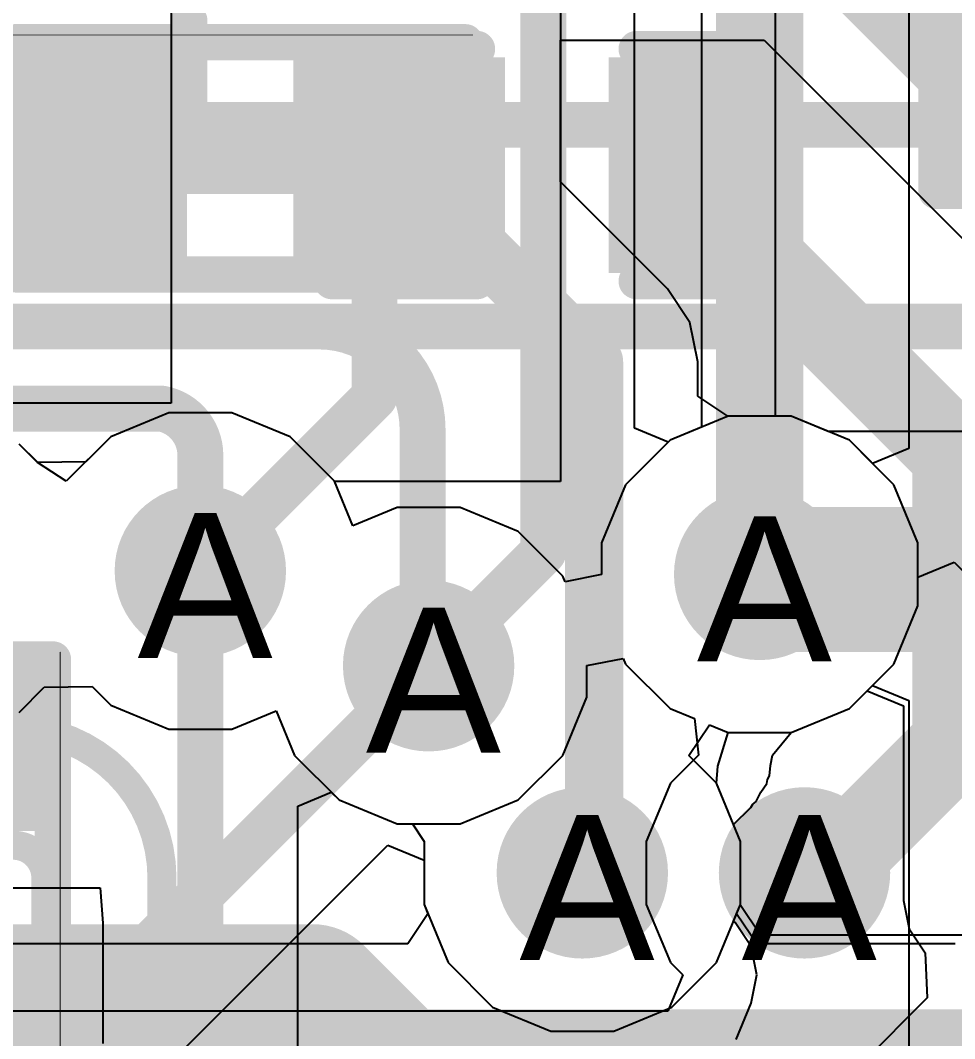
# Model space of a CAD drawing. Header units: inches. Extents: x 0 to 208, y 0 to 213.
# Drawn here: x 5.2121 to 5.3409, y 3.1332 to 3.2736 of the extents above; entities that cross this region are included whole.
import ezdxf

# ---------------------------------------------------------------- set-up
doc = ezdxf.new("R2010")
doc.units = ezdxf.units.IN
doc.header["$MEASUREMENT"] = 0
for name, color, linetype in [('Bottom Layer', 5, 'Continuous'), ('Bottom Overlay', 54, 'Continuous'), ('Bottom Paste', 16, 'Continuous'), ('Bottom Solder', 6, 'Continuous'), ('Drill Drawing', 1, 'Continuous'), ('L2_GND1', 16, 'Continuous'), ('L3_SIG1', 76, 'Continuous'), ('L4_PWR', 90, 'Continuous'), ('L5_GND2', 156, 'Continuous'), ('L6_SIG2', 130, 'Continuous'), ('L7_GND3', 216, 'Continuous'), ('Top Layer', 1, 'Continuous'), ('Top Overlay', 2, 'Continuous'), ('Top Paste', 8, 'Continuous'), ('Top Solder', 216, 'Continuous'), ('Via Holes', 16, 'Continuous')]:
    doc.layers.add(name, color=color, linetype=linetype)
doc.styles.add('Arial', font='', dxfattribs={"height": 0.2})
doc.styles.get('Arial').set_extended_font_data('Arial')

# ---------------------------------------------------------------- blocks, each defined once
blk = doc.blocks.new('R___0402_B_33')
at = {"layer": 'Bottom Layer'}
for points in [[(-0.0095, 0.0125), (-0.0095, -0.0125), (-0.0275, -0.0125), (-0.0275, 0.0125)], [(0.0275, 0.0125), (0.0275, -0.0125), (0.0095, -0.0125), (0.0095, 0.0125)]]:
    blk.add_hatch(color=5, dxfattribs=at).paths.add_polyline_path(points)
at = {"layer": 'Bottom Paste'}
for points in [[(-0.0095, 0.0125), (-0.0095, -0.0125), (-0.0275, -0.0125), (-0.0275, 0.0125)], [(0.0275, 0.0125), (0.0275, -0.0125), (0.0095, -0.0125), (0.0095, 0.0125)]]:
    blk.add_hatch(color=16, dxfattribs=at).paths.add_polyline_path(points)
at = {"layer": 'Bottom Solder'}
for points in [[(-0.00734, 0.01467), (-0.00734, -0.01467), (-0.02967, -0.01467), (-0.02967, 0.01467)], [(0.02966, 0.01467), (0.02966, -0.01467), (0.00733, -0.01467), (0.00733, 0.01467)]]:
    blk.add_hatch(color=6, dxfattribs=at).paths.add_polyline_path(points)
at = {"layer": 'Bottom Overlay'}
for points in [[(0.031, 0.016, 0.005, 0.005, 0), (-0.031, 0.016, 0.005, 0.005, 0)], [(-0.031, -0.016, 0.005, 0.005, 0), (-0.031, 0.016, 0.005, 0.005, 0)], [(0.031, -0.016, 0.005, 0.005, 0), (0.031, 0.016, 0.005, 0.005, 0)], [(0.032, 0.017, 0.000127, 0.000127, 0), (-0.032, 0.017, 0.000127, 0.000127, 0)], [(0.031, -0.016, 0.005, 0.005, 0), (-0.031, -0.016, 0.005, 0.005, 0)]]:
    blk.add_lwpolyline(points, format="xyseb", dxfattribs=at)
for points in [[(-0.03225, 0.016, 0.0025, 0.0025, 1), (-0.02975, 0.016, 0.0025, 0.0025, 1)], [(-0.03225, 0.016, 0.0025, 0.0025, 1), (-0.02975, 0.016, 0.0025, 0.0025, 1)], [(0.02975, 0.016, 0.0025, 0.0025, 1), (0.03225, 0.016, 0.0025, 0.0025, 1)], [(0.02975, 0.016, 0.0025, 0.0025, 1), (0.03225, 0.016, 0.0025, 0.0025, 1)], [(-0.03203, 0.017, 0.0000635, 0.0000635, 1), (-0.03197, 0.017, 0.0000635, 0.0000635, 1)], [(0.03197, 0.017, 0.0000635, 0.0000635, 1), (0.03203, 0.017, 0.0000635, 0.0000635, 1)], [(-0.03225, -0.016, 0.0025, 0.0025, 1), (-0.02975, -0.016, 0.0025, 0.0025, 1)], [(-0.03225, -0.016, 0.0025, 0.0025, 1), (-0.02975, -0.016, 0.0025, 0.0025, 1)], [(0.02975, -0.016, 0.0025, 0.0025, 1), (0.03225, -0.016, 0.0025, 0.0025, 1)], [(0.02975, -0.016, 0.0025, 0.0025, 1), (0.03225, -0.016, 0.0025, 0.0025, 1)]]:
    blk.add_lwpolyline(points, format="xyseb", close=True, dxfattribs=at)
blk = doc.blocks.new('R___0402_35')
at = {"layer": 'Top Layer'}
for points in [[(-0.0275, -0.0125), (-0.0275, 0.0125), (-0.0095, 0.0125), (-0.0095, -0.0125)], [(0.0095, -0.0125), (0.0095, 0.0125), (0.0275, 0.0125), (0.0275, -0.0125)]]:
    blk.add_hatch(color=1, dxfattribs=at).paths.add_polyline_path(points)
at = {"layer": 'Top Paste'}
for points in [[(-0.0275, -0.0125), (-0.0275, 0.0125), (-0.0095, 0.0125), (-0.0095, -0.0125)], [(0.0095, -0.0125), (0.0095, 0.0125), (0.0275, 0.0125), (0.0275, -0.0125)]]:
    blk.add_hatch(color=8, dxfattribs=at).paths.add_polyline_path(points)
at = {"layer": 'Top Solder'}
for points in [[(-0.02967, -0.01466), (-0.02967, 0.01467), (-0.00733, 0.01467), (-0.00733, -0.01466)], [(0.00733, -0.01466), (0.00733, 0.01467), (0.02967, 0.01467), (0.02967, -0.01466)]]:
    blk.add_hatch(color=216, dxfattribs=at).paths.add_polyline_path(points)
at = {"layer": 'Top Overlay'}
for points in [[(-0.031, 0.016, 0.005, 0.005, 0), (-0.031, -0.016, 0.005, 0.005, 0)], [(0.031, 0.016, 0.005, 0.005, 0), (-0.031, 0.016, 0.005, 0.005, 0)], [(0.031, 0.016, 0.005, 0.005, 0), (0.031, -0.016, 0.005, 0.005, 0)], [(0.031, -0.016, 0.005, 0.005, 0), (-0.031, -0.016, 0.005, 0.005, 0)], [(0.032, -0.017, 0.000127, 0.000127, 0), (-0.032, -0.017, 0.000127, 0.000127, 0)]]:
    blk.add_lwpolyline(points, format="xyseb", dxfattribs=at)
for points in [[(-0.03225, 0.016, 0.0025, 0.0025, 1), (-0.02975, 0.016, 0.0025, 0.0025, 1)], [(-0.03225, 0.016, 0.0025, 0.0025, 1), (-0.02975, 0.016, 0.0025, 0.0025, 1)], [(0.02975, 0.016, 0.0025, 0.0025, 1), (0.03225, 0.016, 0.0025, 0.0025, 1)], [(0.02975, 0.016, 0.0025, 0.0025, 1), (0.03225, 0.016, 0.0025, 0.0025, 1)], [(-0.03225, -0.016, 0.0025, 0.0025, 1), (-0.02975, -0.016, 0.0025, 0.0025, 1)], [(-0.03225, -0.016, 0.0025, 0.0025, 1), (-0.02975, -0.016, 0.0025, 0.0025, 1)], [(0.02975, -0.016, 0.0025, 0.0025, 1), (0.03225, -0.016, 0.0025, 0.0025, 1)], [(0.02975, -0.016, 0.0025, 0.0025, 1), (0.03225, -0.016, 0.0025, 0.0025, 1)], [(-0.03203, -0.017, 0.0000635, 0.0000635, 1), (-0.03197, -0.017, 0.0000635, 0.0000635, 1)], [(0.03197, -0.017, 0.0000635, 0.0000635, 1), (0.03203, -0.017, 0.0000635, 0.0000635, 1)]]:
    blk.add_lwpolyline(points, format="xyseb", close=True, dxfattribs=at)
blk = doc.blocks.new('WQFN_40_EP_5X5__B_404')
at = {"layer": 'Bottom Overlay'}
for points in [[(0.1013, 0.1013, 0.005, 0.005, 0), (0.08161, 0.1013, 0.005, 0.005, 0)], [(0.1013, 0.08161, 0.005, 0.005, 0), (0.1013, 0.1013, 0.005, 0.005, 0)]]:
    blk.add_lwpolyline(points, format="xyseb", dxfattribs=at)
for points in [[(0.08036, 0.1013, 0.0025, 0.0025, 1), (0.08286, 0.1013, 0.0025, 0.0025, 1)], [(0.10005, 0.1013, 0.0025, 0.0025, 1), (0.10255, 0.1013, 0.0025, 0.0025, 1)], [(0.10005, 0.1013, 0.0025, 0.0025, 1), (0.10255, 0.1013, 0.0025, 0.0025, 1)], [(0.10005, 0.08161, 0.0025, 0.0025, 1), (0.10255, 0.08161, 0.0025, 0.0025, 1)]]:
    blk.add_lwpolyline(points, format="xyseb", close=True, dxfattribs=at)
blk = doc.blocks.new('RES_0402_427')
at = {"layer": 'Top Layer'}
for points in [[(-0.0275, -0.0125), (-0.0275, 0.0125), (-0.0095, 0.0125), (-0.0095, -0.0125)], [(0.0095, -0.0125), (0.0095, 0.0125), (0.0275, 0.0125), (0.0275, -0.0125)]]:
    blk.add_hatch(color=1, dxfattribs=at).paths.add_polyline_path(points)
at = {"layer": 'Top Paste'}
for points in [[(-0.0275, -0.0125), (-0.0275, 0.0125), (-0.0095, 0.0125), (-0.0095, -0.0125)], [(0.0095, -0.0125), (0.0095, 0.0125), (0.0275, 0.0125), (0.0275, -0.0125)]]:
    blk.add_hatch(color=8, dxfattribs=at).paths.add_polyline_path(points)
at = {"layer": 'Top Solder'}
for points in [[(-0.02967, -0.01467), (-0.02967, 0.01467), (-0.00733, 0.01467), (-0.00733, -0.01467)], [(0.00733, -0.01467), (0.00733, 0.01467), (0.02967, 0.01467), (0.02967, -0.01467)]]:
    blk.add_hatch(color=216, dxfattribs=at).paths.add_polyline_path(points)
at = {"layer": 'Top Overlay'}
for points in [[(0.031, 0.016, 0.005, 0.005, 0), (-0.031, 0.016, 0.005, 0.005, 0)], [(-0.031, 0.016, 0.005, 0.005, 0), (-0.031, -0.016, 0.005, 0.005, 0)], [(0.031, 0.016, 0.005, 0.005, 0), (0.031, -0.016, 0.005, 0.005, 0)], [(0.031, -0.016, 0.005, 0.005, 0), (-0.031, -0.016, 0.005, 0.005, 0)], [(0.032, -0.017, 0.000127, 0.000127, 0), (-0.032, -0.017, 0.000127, 0.000127, 0)]]:
    blk.add_lwpolyline(points, format="xyseb", dxfattribs=at)
for points in [[(-0.03225, 0.016, 0.0025, 0.0025, 1), (-0.02975, 0.016, 0.0025, 0.0025, 1)], [(-0.03225, 0.016, 0.0025, 0.0025, 1), (-0.02975, 0.016, 0.0025, 0.0025, 1)], [(0.02975, 0.016, 0.0025, 0.0025, 1), (0.03225, 0.016, 0.0025, 0.0025, 1)], [(0.02975, 0.016, 0.0025, 0.0025, 1), (0.03225, 0.016, 0.0025, 0.0025, 1)], [(-0.03225, -0.016, 0.0025, 0.0025, 1), (-0.02975, -0.016, 0.0025, 0.0025, 1)], [(-0.03225, -0.016, 0.0025, 0.0025, 1), (-0.02975, -0.016, 0.0025, 0.0025, 1)], [(0.02975, -0.016, 0.0025, 0.0025, 1), (0.03225, -0.016, 0.0025, 0.0025, 1)], [(0.02975, -0.016, 0.0025, 0.0025, 1), (0.03225, -0.016, 0.0025, 0.0025, 1)], [(-0.03203, -0.017, 0.0000635, 0.0000635, 1), (-0.03197, -0.017, 0.0000635, 0.0000635, 1)], [(0.03197, -0.017, 0.0000635, 0.0000635, 1), (0.03203, -0.017, 0.0000635, 0.0000635, 1)]]:
    blk.add_lwpolyline(points, format="xyseb", close=True, dxfattribs=at)
blk = doc.blocks.new('CAP_0402_B_574')
at = {"layer": 'Bottom Layer'}
for points in [[(-0.0095, 0.0125), (-0.0095, -0.0125), (-0.0275, -0.0125), (-0.0275, 0.0125)], [(0.0275, 0.0125), (0.0275, -0.0125), (0.0095, -0.0125), (0.0095, 0.0125)]]:
    blk.add_hatch(color=5, dxfattribs=at).paths.add_polyline_path(points)
at = {"layer": 'Bottom Paste'}
for points in [[(-0.0095, 0.0125), (-0.0095, -0.0125), (-0.0275, -0.0125), (-0.0275, 0.0125)], [(0.0275, 0.0125), (0.0275, -0.0125), (0.0095, -0.0125), (0.0095, 0.0125)]]:
    blk.add_hatch(color=16, dxfattribs=at).paths.add_polyline_path(points)
at = {"layer": 'Bottom Solder'}
for points in [[(-0.00714, 0.01486), (-0.00714, -0.01486), (-0.02986, -0.01486), (-0.02986, 0.01486)], [(0.02986, 0.01486), (0.02986, -0.01486), (0.00714, -0.01486), (0.00714, 0.01486)]]:
    blk.add_hatch(color=6, dxfattribs=at).paths.add_polyline_path(points)
at = {"layer": 'Bottom Overlay'}
for points in [[(-0.031, 0.016, 0.005, 0.005, 0), (-0.031, -0.016, 0.005, 0.005, 0)], [(-0.011, 0.016, 0.005, 0.005, 0), (-0.031, 0.016, 0.005, 0.005, 0)], [(0.031, 0.016, 0.005, 0.005, 0), (0.011, 0.016, 0.005, 0.005, 0)], [(0.031, 0.016, 0.005, 0.005, 0), (0.031, -0.016, 0.005, 0.005, 0)], [(-0.011, -0.016, 0.005, 0.005, 0), (-0.031, -0.016, 0.005, 0.005, 0)], [(0.031, -0.016, 0.005, 0.005, 0), (0.011, -0.016, 0.005, 0.005, 0)]]:
    blk.add_lwpolyline(points, format="xyseb", dxfattribs=at)
for points in [[(-0.03225, 0.016, 0.0025, 0.0025, 1), (-0.02975, 0.016, 0.0025, 0.0025, 1)], [(-0.03225, 0.016, 0.0025, 0.0025, 1), (-0.02975, 0.016, 0.0025, 0.0025, 1)], [(-0.01225, 0.016, 0.0025, 0.0025, 1), (-0.00975, 0.016, 0.0025, 0.0025, 1)], [(0.00975, 0.016, 0.0025, 0.0025, 1), (0.01225, 0.016, 0.0025, 0.0025, 1)], [(0.02975, 0.016, 0.0025, 0.0025, 1), (0.03225, 0.016, 0.0025, 0.0025, 1)], [(0.02975, 0.016, 0.0025, 0.0025, 1), (0.03225, 0.016, 0.0025, 0.0025, 1)], [(-0.03225, -0.016, 0.0025, 0.0025, 1), (-0.02975, -0.016, 0.0025, 0.0025, 1)], [(-0.03225, -0.016, 0.0025, 0.0025, 1), (-0.02975, -0.016, 0.0025, 0.0025, 1)], [(-0.01225, -0.016, 0.0025, 0.0025, 1), (-0.00975, -0.016, 0.0025, 0.0025, 1)], [(0.00975, -0.016, 0.0025, 0.0025, 1), (0.01225, -0.016, 0.0025, 0.0025, 1)], [(0.02975, -0.016, 0.0025, 0.0025, 1), (0.03225, -0.016, 0.0025, 0.0025, 1)], [(0.02975, -0.016, 0.0025, 0.0025, 1), (0.03225, -0.016, 0.0025, 0.0025, 1)]]:
    blk.add_lwpolyline(points, format="xyseb", close=True, dxfattribs=at)

msp = doc.modelspace()

# ---------------------------------------------------------------- hatches: boundary and pattern name
at = {"layer": 'Bottom Layer'}
h = msp.add_hatch(color=5, dxfattribs=at)
edge = h.paths.add_edge_path()
edge.add_arc((5.23692, 3.19769), 0.01181, 0, 360)
h = msp.add_hatch(color=5, dxfattribs=at)
edge = h.paths.add_edge_path()
edge.add_arc((5.314, 3.19721), 0.01181, 0, 360)
h = msp.add_hatch(color=5, dxfattribs=at)
edge = h.paths.add_edge_path()
edge.add_arc((5.26838, 3.18462), 0.01181, 0, 360)
h = msp.add_hatch(color=5, dxfattribs=at)
edge = h.paths.add_edge_path()
edge.add_arc((5.28956, 3.15607), 0.01181, 0, 360)
h = msp.add_hatch(color=5, dxfattribs=at)
edge = h.paths.add_edge_path()
edge.add_arc((5.32018, 3.15607), 0.01181, 0, 360)
at = {"layer": 'L2_GND1'}
h = msp.add_hatch(color=16, dxfattribs=at)
edge = h.paths.add_edge_path()
edge.add_arc((5.23692, 3.19769), 0.01181, 0, 360)
h = msp.add_hatch(color=16, dxfattribs=at)
edge = h.paths.add_edge_path()
edge.add_arc((5.314, 3.19721), 0.01181, 0, 360)
h = msp.add_hatch(color=16, dxfattribs=at)
edge = h.paths.add_edge_path()
edge.add_arc((5.26838, 3.18462), 0.01181, 0, 360)
h = msp.add_hatch(color=16, dxfattribs=at)
edge = h.paths.add_edge_path()
edge.add_arc((5.28956, 3.15607), 0.01181, 0, 360)
h = msp.add_hatch(color=16, dxfattribs=at)
edge = h.paths.add_edge_path()
edge.add_arc((5.32018, 3.15607), 0.01181, 0, 360)
at = {"layer": 'L3_SIG1'}
h = msp.add_hatch(color=76, dxfattribs=at)
edge = h.paths.add_edge_path()
edge.add_arc((5.23692, 3.19769), 0.01181, 0, 360)
h = msp.add_hatch(color=76, dxfattribs=at)
edge = h.paths.add_edge_path()
edge.add_arc((5.314, 3.19721), 0.01181, 0, 360)
h = msp.add_hatch(color=76, dxfattribs=at)
edge = h.paths.add_edge_path()
edge.add_arc((5.26838, 3.18462), 0.01181, 0, 360)
h = msp.add_hatch(color=76, dxfattribs=at)
edge = h.paths.add_edge_path()
edge.add_arc((5.28956, 3.15607), 0.01181, 0, 360)
h = msp.add_hatch(color=76, dxfattribs=at)
edge = h.paths.add_edge_path()
edge.add_arc((5.32018, 3.15607), 0.01181, 0, 360)
at = {"layer": 'L4_PWR'}
h = msp.add_hatch(color=90, dxfattribs=at)
edge = h.paths.add_edge_path()
edge.add_arc((5.23692, 3.19769), 0.01181, 0, 360)
h = msp.add_hatch(color=90, dxfattribs=at)
edge = h.paths.add_edge_path()
edge.add_arc((5.314, 3.19721), 0.01181, 0, 360)
h = msp.add_hatch(color=90, dxfattribs=at)
edge = h.paths.add_edge_path()
edge.add_arc((5.26838, 3.18462), 0.01181, 0, 360)
h = msp.add_hatch(color=90, dxfattribs=at)
edge = h.paths.add_edge_path()
edge.add_arc((5.28956, 3.15607), 0.01181, 0, 360)
h = msp.add_hatch(color=90, dxfattribs=at)
edge = h.paths.add_edge_path()
edge.add_arc((5.32018, 3.15607), 0.01181, 0, 360)
at = {"layer": 'L5_GND2'}
h = msp.add_hatch(color=156, dxfattribs=at)
edge = h.paths.add_edge_path()
edge.add_arc((5.23692, 3.19769), 0.01181, 0, 360)
h = msp.add_hatch(color=156, dxfattribs=at)
edge = h.paths.add_edge_path()
edge.add_arc((5.314, 3.19721), 0.01181, 0, 360)
h = msp.add_hatch(color=156, dxfattribs=at)
edge = h.paths.add_edge_path()
edge.add_arc((5.26838, 3.18462), 0.01181, 0, 360)
h = msp.add_hatch(color=156, dxfattribs=at)
edge = h.paths.add_edge_path()
edge.add_arc((5.28956, 3.15607), 0.01181, 0, 360)
h = msp.add_hatch(color=156, dxfattribs=at)
edge = h.paths.add_edge_path()
edge.add_arc((5.32018, 3.15607), 0.01181, 0, 360)
at = {"layer": 'L6_SIG2'}
h = msp.add_hatch(color=130, dxfattribs=at)
edge = h.paths.add_edge_path()
edge.add_arc((5.23692, 3.19769), 0.01181, 0, 360)
h = msp.add_hatch(color=130, dxfattribs=at)
edge = h.paths.add_edge_path()
edge.add_arc((5.314, 3.19721), 0.01181, 0, 360)
h = msp.add_hatch(color=130, dxfattribs=at)
edge = h.paths.add_edge_path()
edge.add_arc((5.26838, 3.18462), 0.01181, 0, 360)
h = msp.add_hatch(color=130, dxfattribs=at)
edge = h.paths.add_edge_path()
edge.add_arc((5.28956, 3.15607), 0.01181, 0, 360)
h = msp.add_hatch(color=130, dxfattribs=at)
edge = h.paths.add_edge_path()
edge.add_arc((5.32018, 3.15607), 0.01181, 0, 360)
at = {"layer": 'L7_GND3'}
h = msp.add_hatch(color=216, dxfattribs=at)
edge = h.paths.add_edge_path()
edge.add_arc((5.23692, 3.19769), 0.01181, 0, 360)
h = msp.add_hatch(color=216, dxfattribs=at)
edge = h.paths.add_edge_path()
edge.add_arc((5.314, 3.19721), 0.01181, 0, 360)
h = msp.add_hatch(color=216, dxfattribs=at)
edge = h.paths.add_edge_path()
edge.add_arc((5.26838, 3.18462), 0.01181, 0, 360)
h = msp.add_hatch(color=216, dxfattribs=at)
edge = h.paths.add_edge_path()
edge.add_arc((5.28956, 3.15607), 0.01181, 0, 360)
h = msp.add_hatch(color=216, dxfattribs=at)
edge = h.paths.add_edge_path()
edge.add_arc((5.32018, 3.15607), 0.01181, 0, 360)
at = {"layer": 'Top Layer'}
h = msp.add_hatch(color=1, dxfattribs=at)
edge = h.paths.add_edge_path()
edge.add_arc((5.23692, 3.19769), 0.01181, 0, 360)
h = msp.add_hatch(color=1, dxfattribs=at)
edge = h.paths.add_edge_path()
edge.add_arc((5.314, 3.19721), 0.01181, 0, 360)
h = msp.add_hatch(color=1, dxfattribs=at)
edge = h.paths.add_edge_path()
edge.add_arc((5.26838, 3.18462), 0.01181, 0, 360)
h = msp.add_hatch(color=1, dxfattribs=at)
edge = h.paths.add_edge_path()
edge.add_arc((5.28956, 3.15607), 0.01181, 0, 360)
h = msp.add_hatch(color=1, dxfattribs=at)
edge = h.paths.add_edge_path()
edge.add_arc((5.32018, 3.15607), 0.01181, 0, 360)
at = {"layer": 'Via Holes'}
h = msp.add_hatch(color=7, dxfattribs=at)
edge = h.paths.add_edge_path()
edge.add_arc((5.23692, 3.19769), 0.00591, 0, 360)
h = msp.add_hatch(color=7, dxfattribs=at)
edge = h.paths.add_edge_path()
edge.add_arc((5.314, 3.19721), 0.00591, 0, 360)
h = msp.add_hatch(color=7, dxfattribs=at)
edge = h.paths.add_edge_path()
edge.add_arc((5.26838, 3.18462), 0.00591, 0, 360)
h = msp.add_hatch(color=7, dxfattribs=at)
edge = h.paths.add_edge_path()
edge.add_arc((5.28956, 3.15607), 0.00591, 0, 360)
h = msp.add_hatch(color=7, dxfattribs=at)
edge = h.paths.add_edge_path()
edge.add_arc((5.32018, 3.15607), 0.00591, 0, 360)

# ---------------------------------------------------------------- linework, layer by layer
at = {"layer": 'Bottom Layer'}
for p, q in [((5.28655, 3.25133), (5.28655, 3.27084)), ((5.28655, 3.27084), (5.31462, 3.27084)), ((5.31462, 3.27084), (5.34807, 3.23739)), ((5.30128, 3.23659), (5.28655, 3.25133)), ((5.30438, 3.23196), (5.30128, 3.23659)), ((5.30128, 3.23659), (5.30128, 3.23659)), ((5.30547, 3.2265), (5.30438, 3.23196)), ((5.30547, 3.22178), (5.30547, 3.2265)), ((5.30962, 3.21901), (5.30547, 3.22178)), ((5.30966, 3.21902), (5.30962, 3.21901)), ((5.31834, 3.21902), (5.30966, 3.21902)), ((5.32636, 3.2157), (5.31834, 3.21902)), ((5.33249, 3.20957), (5.32636, 3.2157)), ((5.33581, 3.20155), (5.33249, 3.20957)), ((5.33581, 3.19287), (5.33581, 3.20155)), ((5.33249, 3.18486), (5.33581, 3.19287)), ((5.32636, 3.17872), (5.33249, 3.18486)), ((5.31834, 3.1754), (5.32636, 3.17872)), ((5.30824, 3.17078), (5.30966, 3.1754)), ((5.30966, 3.1754), (5.31834, 3.1754)), ((5.30803, 3.16844), (5.30824, 3.17078)), ((5.30805, 3.16843), (5.30803, 3.16844)), ((5.31137, 3.16041), (5.30805, 3.16843)), ((5.25034, 3.16528), (5.25496, 3.16719)), ((5.25496, 3.16719), (5.25603, 3.16613)), ((5.25034, 3.12699), (5.25034, 3.16528)), ((5.25603, 3.16613), (5.26404, 3.16281)), ((5.26404, 3.16281), (5.26614, 3.16281)), ((5.26614, 3.16281), (5.26775, 3.16041)), ((5.26775, 3.16041), (5.26775, 3.15173)), ((5.31137, 3.15173), (5.31137, 3.16041)), ((5.06519, 3.15399), (5.22311, 3.15399)), ((5.22311, 3.15399), (5.2235, 3.14915)), ((5.26775, 3.15173), (5.27107, 3.14372)), ((5.30805, 3.14372), (5.31137, 3.15173)), ((5.2235, 3.14915), (5.2235, 3.13255)), ((5.27107, 3.14372), (5.2772, 3.13758)), ((5.30191, 3.13758), (5.30805, 3.14372)), ((5.2772, 3.13758), (5.28522, 3.13426)), ((5.29389, 3.13426), (5.30191, 3.13758)), ((5.28522, 3.13426), (5.29389, 3.13426))]:
    msp.add_line(p, q, dxfattribs=at)
for points in [[(5.32018, 3.28426, 0.00633, 0.00633, 0), (5.36149, 3.24295, 0.00633, 0.00633, 0)], [(5.30455, 3.25014, 0.012, 0.012, 0), (5.30455, 3.25364, 0.012, 0.012, 0)], [(5.20506, 3.25364, 0.008, 0.008, 0), (5.26755, 3.25364, 0.008, 0.008, 0)], [(5.26755, 3.25014, 0.008, 0.008, 0), (5.26755, 3.25364, 0.008, 0.008, 0)], [(5.30455, 3.25014, 0.012, 0.012, 0), (5.34103, 3.21366, 0.012, 0.012, 0)], [(5.26755, 3.25014, 0.008, 0.008, 0), (5.29119, 3.2265, 0.008, 0.008, 0)], [(5.19961, 3.23139, 0.00633, 0.00633, 0), (5.25335, 3.23139, 0.00633, 0.00633, 0)], [(5.25335, 3.23139, 0.00633, 0.00633, -0.414214), (5.26755, 3.21719, 0.00633, 0.00633, 0)], [(5.29119, 3.15771, 0.008, 0.008, 0), (5.29119, 3.2265, 0.008, 0.008, 0)], [(5.19961, 3.22006, 0.00633, 0.00633, 0), (5.23159, 3.22006, 0.00633, 0.00633, 0)], [(5.23159, 3.22006, 0.00633, 0.00633, -0.36165), (5.23692, 3.21366, 0.00633, 0.00633, 0)], [(5.26755, 3.18545, 0.00633, 0.00633, 0), (5.26755, 3.21719, 0.00633, 0.00633, 0)], [(5.34103, 3.17399, 0.012, 0.012, 0), (5.34103, 3.21366, 0.012, 0.012, 0)], [(5.23692, 3.19769, 0.00633, 0.00633, 0), (5.23692, 3.21366, 0.00633, 0.00633, 0)], [(5.23692, 3.12699, 0.00633, 0.00633, 0), (5.23692, 3.19769, 0.00633, 0.00633, 0)], [(5.26838, 3.18462, 0.00633, 0.00633, -0.414214), (5.26755, 3.18545, 0.00633, 0.00633, 0)], [(5.32311, 3.15607, 0.012, 0.012, 0), (5.34103, 3.17399, 0.012, 0.012, 0)], [(5.28956, 3.15607, 0.008, 0.008, 0), (5.29119, 3.15771, 0.008, 0.008, 0)], [(5.32018, 3.15607, 0.012, 0.012, 0), (5.32311, 3.15607, 0.012, 0.012, 0)]]:
    msp.add_lwpolyline(points, format="xyseb", dxfattribs=at)
for points in [[(5.30155, 3.25364, 0.006, 0.006, 1), (5.30755, 3.25364, 0.006, 0.006, 1)], [(5.26555, 3.25364, 0.004, 0.004, 1), (5.26955, 3.25364, 0.004, 0.004, 1)], [(5.26555, 3.25364, 0.004, 0.004, 1), (5.26955, 3.25364, 0.004, 0.004, 1)], [(5.30155, 3.25014, 0.006, 0.006, 1), (5.30755, 3.25014, 0.006, 0.006, 1)], [(5.30155, 3.25014, 0.006, 0.006, 1), (5.30755, 3.25014, 0.006, 0.006, 1)], [(5.26555, 3.25014, 0.004, 0.004, 1), (5.26955, 3.25014, 0.004, 0.004, 1)], [(5.26555, 3.25014, 0.004, 0.004, 1), (5.26955, 3.25014, 0.004, 0.004, 1)], [(5.25177, 3.23139, 0.00316, 0.00316, 1), (5.25494, 3.23139, 0.00316, 0.00316, 1)], [(5.25177, 3.23139, 0.00316, 0.00316, 1), (5.25494, 3.23139, 0.00316, 0.00316, 1)], [(5.28919, 3.2265, 0.004, 0.004, 1), (5.29319, 3.2265, 0.004, 0.004, 1)], [(5.28919, 3.2265, 0.004, 0.004, 1), (5.29319, 3.2265, 0.004, 0.004, 1)], [(5.23001, 3.22006, 0.00316, 0.00316, 1), (5.23318, 3.22006, 0.00316, 0.00316, 1)], [(5.23001, 3.22006, 0.00316, 0.00316, 1), (5.23318, 3.22006, 0.00316, 0.00316, 1)], [(5.26597, 3.21719, 0.00316, 0.00316, 1), (5.26913, 3.21719, 0.00316, 0.00316, 1)], [(5.26597, 3.21719, 0.00316, 0.00316, 1), (5.26913, 3.21719, 0.00316, 0.00316, 1)], [(5.33803, 3.21366, 0.006, 0.006, 1), (5.34403, 3.21366, 0.006, 0.006, 1)], [(5.33803, 3.21366, 0.006, 0.006, 1), (5.34403, 3.21366, 0.006, 0.006, 1)], [(5.23534, 3.21366, 0.00316, 0.00316, 1), (5.2385, 3.21366, 0.00316, 0.00316, 1)], [(5.23534, 3.21366, 0.00316, 0.00316, 1), (5.2385, 3.21366, 0.00316, 0.00316, 1)], [(5.23534, 3.19769, 0.00316, 0.00316, 1), (5.2385, 3.19769, 0.00316, 0.00316, 1)], [(5.23534, 3.19769, 0.00316, 0.00316, 1), (5.2385, 3.19769, 0.00316, 0.00316, 1)], [(5.26597, 3.18545, 0.00316, 0.00316, 1), (5.26913, 3.18545, 0.00316, 0.00316, 1)], [(5.26597, 3.18545, 0.00316, 0.00316, 1), (5.26913, 3.18545, 0.00316, 0.00316, 1)], [(5.2668, 3.18462, 0.00316, 0.00316, 1), (5.26996, 3.18462, 0.00316, 0.00316, 1)], [(5.33803, 3.17399, 0.006, 0.006, 1), (5.34403, 3.17399, 0.006, 0.006, 1)], [(5.33803, 3.17399, 0.006, 0.006, 1), (5.34403, 3.17399, 0.006, 0.006, 1)], [(5.28919, 3.15771, 0.004, 0.004, 1), (5.29319, 3.15771, 0.004, 0.004, 1)], [(5.28919, 3.15771, 0.004, 0.004, 1), (5.29319, 3.15771, 0.004, 0.004, 1)], [(5.31718, 3.15607, 0.006, 0.006, 1), (5.32318, 3.15607, 0.006, 0.006, 1)], [(5.32011, 3.15607, 0.006, 0.006, 1), (5.32611, 3.15607, 0.006, 0.006, 1)], [(5.32011, 3.15607, 0.006, 0.006, 1), (5.32611, 3.15607, 0.006, 0.006, 1)], [(5.28756, 3.15607, 0.004, 0.004, 1), (5.29156, 3.15607, 0.004, 0.004, 1)]]:
    msp.add_lwpolyline(points, format="xyseb", close=True, dxfattribs=at)
at = {"layer": 'L2_GND1'}
for p, q in [((5.21197, 3.1782), (5.21542, 3.18165)), ((5.21542, 3.18165), (5.22203, 3.18174)), ((5.22203, 3.18174), (5.22457, 3.1792)), ((5.32636, 3.17872), (5.3288, 3.18117)), ((5.3288, 3.18117), (5.3338, 3.1791)), ((5.22457, 3.1792), (5.23258, 3.17588)), ((5.24126, 3.17588), (5.24735, 3.1784)), ((5.24735, 3.1784), (5.24989, 3.17227)), ((5.31834, 3.1754), (5.32636, 3.17872)), ((5.3338, 3.1791), (5.3338, 3.15227)), ((5.30424, 3.17224), (5.30707, 3.17648)), ((5.30707, 3.17648), (5.30966, 3.1754)), ((5.23258, 3.17588), (5.24126, 3.17588)), ((5.30966, 3.1754), (5.31834, 3.1754)), ((5.24989, 3.17227), (5.25603, 3.16613)), ((5.30805, 3.16843), (5.30424, 3.17224)), ((5.31137, 3.16041), (5.30805, 3.16843)), ((5.25603, 3.16613), (5.26404, 3.16281)), ((5.26404, 3.16281), (5.26614, 3.16281)), ((5.26614, 3.16281), (5.26775, 3.16041)), ((5.26775, 3.16041), (5.26775, 3.15173)), ((5.31137, 3.15173), (5.31137, 3.16041)), ((5.26775, 3.15173), (5.27107, 3.14372)), ((5.30805, 3.14372), (5.31137, 3.15173)), ((5.3338, 3.15227), (5.33458, 3.14837)), ((5.33458, 3.14837), (5.33679, 3.14506)), ((5.33679, 3.14506), (5.3371, 3.13884)), ((5.27107, 3.14372), (5.2772, 3.13758)), ((5.30191, 3.13758), (5.30805, 3.14372)), ((5.3371, 3.13884), (5.0475, 2.84924)), ((5.2772, 3.13758), (5.28522, 3.13426)), ((5.29389, 3.13426), (5.30191, 3.13758)), ((5.28522, 3.13426), (5.29389, 3.13426))]:
    msp.add_line(p, q, dxfattribs=at)
for points in [[(5.19736, 3.25919, 0.00633, 0.00633, 0), (5.4268, 3.25919, 0.00633, 0.00633, 0)], [(5.20796, 3.23139, 0.00633, 0.00633, 0), (5.41396, 3.23139, 0.00633, 0.00633, 0)]]:
    msp.add_lwpolyline(points, format="xyseb", dxfattribs=at)
at = {"layer": 'L3_SIG1'}
for p, q in [((5.306, 3.55423), (5.306, 3.2175)), ((5.3162, 3.21902), (5.3162, 3.55423)), ((5.33456, 3.31168), (5.33456, 3.21457)), ((5.23258, 3.2195), (5.22457, 3.21618)), ((5.24126, 3.2195), (5.23258, 3.2195)), ((5.24928, 3.21618), (5.24126, 3.2195)), ((5.31834, 3.21902), (5.3162, 3.21902)), ((5.32636, 3.2157), (5.31834, 3.21902)), ((5.306, 3.2175), (5.30165, 3.2157)), ((5.22457, 3.21618), (5.22112, 3.21273)), ((5.25541, 3.21005), (5.24928, 3.21618)), ((5.21451, 3.21264), (5.21197, 3.21518)), ((5.30165, 3.2157), (5.29551, 3.20957)), ((5.32956, 3.2125), (5.32636, 3.2157)), ((5.33456, 3.21457), (5.32956, 3.2125)), ((5.22112, 3.21273), (5.21451, 3.21264)), ((5.25795, 3.20391), (5.25541, 3.21005)), ((5.29551, 3.20957), (5.29219, 3.20155)), ((5.26404, 3.20643), (5.25795, 3.20391)), ((5.27272, 3.20643), (5.26404, 3.20643)), ((5.28073, 3.20311), (5.27272, 3.20643)), ((5.28687, 3.19698), (5.28073, 3.20311)), ((5.29219, 3.20155), (5.29219, 3.1972)), ((5.28719, 3.1962), (5.28687, 3.19698)), ((5.29219, 3.1972), (5.28719, 3.1962)), ((5.29019, 3.18464), (5.29519, 3.18563)), ((5.29519, 3.18563), (5.29551, 3.18486)), ((5.29551, 3.18486), (5.30165, 3.17872)), ((5.29019, 3.18028), (5.29019, 3.18464)), ((5.21197, 3.1782), (5.21542, 3.18165)), ((5.21542, 3.18165), (5.22203, 3.18174)), ((5.22203, 3.18174), (5.22457, 3.1792)), ((5.32636, 3.17872), (5.32956, 3.18192)), ((5.32956, 3.18192), (5.33456, 3.17985)), ((5.28687, 3.17227), (5.29019, 3.18028)), ((5.33456, 3.17985), (5.33456, 3.11167)), ((5.22457, 3.1792), (5.23258, 3.17588)), ((5.24126, 3.17588), (5.24735, 3.1784)), ((5.24735, 3.1784), (5.24989, 3.17227)), ((5.30165, 3.17872), (5.30501, 3.17733)), ((5.31834, 3.1754), (5.32636, 3.17872)), ((5.30501, 3.17733), (5.30556, 3.1723)), ((5.23258, 3.17588), (5.24126, 3.17588)), ((5.31576, 3.1723), (5.31834, 3.1754)), ((5.24989, 3.17227), (5.25603, 3.16613)), ((5.28073, 3.16613), (5.28687, 3.17227)), ((5.30556, 3.1723), (5.30169, 3.16843)), ((5.31547, 3.17088), (5.31576, 3.1723)), ((5.31535, 3.16944), (5.31547, 3.17088)), ((5.31509, 3.16895), (5.31535, 3.16944)), ((5.30169, 3.16843), (5.29837, 3.16041)), ((5.31418, 3.1672), (5.31498, 3.1684)), ((5.31498, 3.1684), (5.31509, 3.16895)), ((5.31351, 3.16592), (5.31418, 3.1672)), ((5.25603, 3.16613), (5.26404, 3.16281)), ((5.27272, 3.16281), (5.28073, 3.16613)), ((5.31277, 3.16509), (5.31308, 3.16556)), ((5.31308, 3.16556), (5.31351, 3.16592)), ((5.31041, 3.16273), (5.31277, 3.16509)), ((5.26404, 3.16281), (5.27272, 3.16281)), ((5.31137, 3.16041), (5.31041, 3.16273)), ((5.29837, 3.16041), (5.29837, 3.15173)), ((5.31137, 3.15173), (5.31137, 3.16041)), ((5.29837, 3.15173), (5.30169, 3.14372)), ((5.31041, 3.14942), (5.31137, 3.15173)), ((5.31061, 3.14921), (5.31041, 3.14942)), ((5.31282, 3.1459), (5.31061, 3.14921)), ((5.3136, 3.142), (5.31282, 3.1459)), ((5.30169, 3.14372), (5.3034, 3.142)), ((5.3034, 3.142), (5.30133, 3.137)), ((5.31282, 3.1381), (5.3136, 3.142)), ((5.31075, 3.1331), (5.31282, 3.1381)), ((5.30133, 3.137), (4.846, 3.137))]:
    msp.add_line(p, q, dxfattribs=at)
at = {"layer": 'L4_PWR'}
for p, q in [((5.28657, 3.46243), (5.28657, 3.21)), ((5.29676, 3.21735), (5.29676, 3.39384)), ((5.23258, 3.2195), (5.22457, 3.21618)), ((5.24126, 3.2195), (5.23258, 3.2195)), ((5.24928, 3.21618), (5.24126, 3.2195)), ((5.30966, 3.21902), (5.30165, 3.2157)), ((5.31834, 3.21902), (5.30966, 3.21902)), ((5.32344, 3.21691), (5.31834, 3.21902)), ((5.30138, 3.21544), (5.29676, 3.21735)), ((5.22457, 3.21618), (5.21843, 3.21005)), ((5.25541, 3.21005), (5.24928, 3.21618)), ((5.35448, 3.21691), (5.32344, 3.21691)), ((5.2145, 3.21265), (5.21197, 3.21518)), ((5.30165, 3.2157), (5.30138, 3.21544)), ((5.21843, 3.21005), (5.2145, 3.21265)), ((5.25543, 3.21), (5.25541, 3.21005)), ((5.28657, 3.21), (5.25543, 3.21))]:
    msp.add_line(p, q, dxfattribs=at)
for points in [[(5.314, 3.19721, 0.02, 0.02, 0), (5.3147, 3.19652, 0.02, 0.02, 0)], [(5.3147, 3.19652, 0.02, 0.02, 0), (5.35448, 3.19652, 0.02, 0.02, 0)], [(4.802, 3.139, 0.02, 0.02, 0), (5.25239, 3.139, 0.02, 0.02, 0)], [(5.25239, 3.139, 0.02, 0.02, 0), (5.28589, 3.1055, 0.02, 0.02, 0)]]:
    msp.add_lwpolyline(points, format="xyseb", dxfattribs=at)
for points in [[(5.309, 3.19721, 0.01, 0.01, 1), (5.319, 3.19721, 0.01, 0.01, 1)], [(5.3097, 3.19652, 0.01, 0.01, 1), (5.3197, 3.19652, 0.01, 0.01, 1)], [(5.3097, 3.19652, 0.01, 0.01, 1), (5.3197, 3.19652, 0.01, 0.01, 1)], [(5.24739, 3.139, 0.01, 0.01, 1), (5.25739, 3.139, 0.01, 0.01, 1)], [(5.24739, 3.139, 0.01, 0.01, 1), (5.25739, 3.139, 0.01, 0.01, 1)]]:
    msp.add_lwpolyline(points, format="xyseb", close=True, dxfattribs=at)
at = {"layer": 'L5_GND2'}
for p, q in [((5.23258, 3.2195), (5.22457, 3.21618)), ((5.24126, 3.2195), (5.23258, 3.2195)), ((5.24928, 3.21618), (5.24126, 3.2195)), ((5.30966, 3.21902), (5.30165, 3.2157)), ((5.31834, 3.21902), (5.30966, 3.21902)), ((5.32636, 3.2157), (5.31834, 3.21902)), ((5.22457, 3.21618), (5.22112, 3.21273)), ((5.25541, 3.21005), (5.24928, 3.21618)), ((5.21451, 3.21264), (5.21197, 3.21518)), ((5.30165, 3.2157), (5.29551, 3.20957)), ((5.33249, 3.20957), (5.32636, 3.2157)), ((5.22112, 3.21273), (5.21451, 3.21264)), ((5.25795, 3.20391), (5.25541, 3.21005)), ((5.29551, 3.20957), (5.29219, 3.20155)), ((5.33581, 3.20155), (5.33249, 3.20957)), ((5.26404, 3.20643), (5.25795, 3.20391)), ((5.27272, 3.20643), (5.26404, 3.20643)), ((5.28073, 3.20311), (5.27272, 3.20643)), ((5.28687, 3.19698), (5.28073, 3.20311)), ((5.29219, 3.20155), (5.29219, 3.1972)), ((5.33581, 3.19287), (5.33581, 3.20155)), ((5.28719, 3.1962), (5.28687, 3.19698)), ((5.29219, 3.1972), (5.28719, 3.1962)), ((5.33249, 3.18486), (5.33581, 3.19287)), ((5.32636, 3.17872), (5.33249, 3.18486)), ((5.21197, 3.1782), (5.21542, 3.18165)), ((5.21542, 3.18165), (5.22203, 3.18174)), ((5.22203, 3.18174), (5.22457, 3.1792)), ((5.22457, 3.1792), (5.23258, 3.17588)), ((5.24126, 3.17588), (5.24735, 3.1784)), ((5.24735, 3.1784), (5.24989, 3.17227)), ((5.31834, 3.1754), (5.32636, 3.17872)), ((5.30424, 3.17224), (5.30707, 3.17648)), ((5.30707, 3.17648), (5.30966, 3.1754)), ((5.23258, 3.17588), (5.24126, 3.17588)), ((5.30966, 3.1754), (5.31834, 3.1754)), ((5.24989, 3.17227), (5.25603, 3.16613)), ((5.30805, 3.16843), (5.30424, 3.17224)), ((5.31137, 3.16041), (5.30805, 3.16843)), ((5.25603, 3.16613), (5.26404, 3.16281)), ((5.26404, 3.16281), (5.26614, 3.16281)), ((5.26614, 3.16281), (5.26775, 3.16041)), ((5.26775, 3.16041), (5.26775, 3.15173)), ((5.31137, 3.15173), (5.31137, 3.16041)), ((5.26775, 3.15173), (5.26828, 3.15043)), ((5.31083, 3.15043), (5.31137, 3.15173)), ((5.26828, 3.15043), (5.26551, 3.14627)), ((5.31361, 3.14627), (5.31083, 3.15043)), ((5.26551, 3.14627), (3.736, 3.14627)), ((5.34092, 3.14627), (5.31361, 3.14627))]:
    msp.add_line(p, q, dxfattribs=at)
msp.add_lwpolyline([(3.736, 3.132, 0.008, 0.008, 0), (5.34683, 3.132, 0.008, 0.008, 0)], format="xyseb", dxfattribs=at)
at = {"layer": 'L6_SIG2'}
for p, q in [((5.23258, 3.2195), (5.22457, 3.21618)), ((5.24126, 3.2195), (5.23258, 3.2195)), ((5.24928, 3.21618), (5.24126, 3.2195)), ((5.30966, 3.21902), (5.30165, 3.2157)), ((5.31834, 3.21902), (5.30966, 3.21902)), ((5.32636, 3.2157), (5.31834, 3.21902)), ((5.22457, 3.21618), (5.22112, 3.21273)), ((5.25541, 3.21005), (5.24928, 3.21618)), ((5.21451, 3.21264), (5.21197, 3.21518)), ((5.30165, 3.2157), (5.29551, 3.20957)), ((5.33249, 3.20957), (5.32636, 3.2157)), ((5.22112, 3.21273), (5.21451, 3.21264)), ((5.25795, 3.20391), (5.25541, 3.21005)), ((5.29551, 3.20957), (5.29219, 3.20155)), ((5.33581, 3.20155), (5.33249, 3.20957)), ((5.26404, 3.20643), (5.25795, 3.20391)), ((5.27272, 3.20643), (5.26404, 3.20643)), ((5.28073, 3.20311), (5.27272, 3.20643)), ((5.28687, 3.19698), (5.28073, 3.20311)), ((5.29219, 3.20155), (5.29219, 3.1972)), ((5.33581, 3.19287), (5.33581, 3.20155)), ((5.28719, 3.1962), (5.28687, 3.19698)), ((5.29219, 3.1972), (5.28719, 3.1962)), ((5.33249, 3.18486), (5.33581, 3.19287)), ((5.32636, 3.17872), (5.33249, 3.18486)), ((5.31834, 3.1754), (5.32636, 3.17872)), ((5.30424, 3.17224), (5.30707, 3.17648)), ((5.30707, 3.17648), (5.30966, 3.1754)), ((5.30966, 3.1754), (5.31834, 3.1754)), ((5.30805, 3.16843), (5.30424, 3.17224)), ((5.31137, 3.16041), (5.30805, 3.16843)), ((5.22842, 3.12556), (5.26275, 3.15988)), ((5.26275, 3.15988), (5.26775, 3.15781)), ((5.31137, 3.15173), (5.31137, 3.16041)), ((5.26775, 3.15781), (5.26775, 3.15173)), ((5.26775, 3.15173), (5.27107, 3.14372)), ((5.30805, 3.14372), (5.31137, 3.15173)), ((5.27107, 3.14372), (5.2772, 3.13758)), ((5.30191, 3.13758), (5.30805, 3.14372)), ((5.2772, 3.13758), (5.28522, 3.13426)), ((5.29389, 3.13426), (5.30191, 3.13758)), ((5.28522, 3.13426), (5.29389, 3.13426))]:
    msp.add_line(p, q, dxfattribs=at)
for points in [[(5.215, 3.13112, 0.00633, 0.00633, 0), (5.26838, 3.1845, 0.00633, 0.00633, 0)], [(5.26838, 3.1845, 0.00633, 0.00633, 0), (5.26838, 3.18462, 0.00633, 0.00633, 0)], [(5.215, 2.869, 0.00633, 0.00633, 0), (5.215, 3.13112, 0.00633, 0.00633, 0)]]:
    msp.add_lwpolyline(points, format="xyseb", dxfattribs=at)
for points in [[(5.2668, 3.18462, 0.00316, 0.00316, 1), (5.26996, 3.18462, 0.00316, 0.00316, 1)], [(5.2668, 3.1845, 0.00316, 0.00316, 1), (5.26996, 3.1845, 0.00316, 0.00316, 1)], [(5.2668, 3.1845, 0.00316, 0.00316, 1), (5.26996, 3.1845, 0.00316, 0.00316, 1)], [(5.21342, 3.13112, 0.00316, 0.00316, 1), (5.21658, 3.13112, 0.00316, 0.00316, 1)], [(5.21342, 3.13112, 0.00316, 0.00316, 1), (5.21658, 3.13112, 0.00316, 0.00316, 1)]]:
    msp.add_lwpolyline(points, format="xyseb", close=True, dxfattribs=at)
at = {"layer": 'L7_GND3'}
for p, q in [((5.23258, 3.2195), (5.22457, 3.21618)), ((5.24126, 3.2195), (5.23258, 3.2195)), ((5.24928, 3.21618), (5.24126, 3.2195)), ((5.30966, 3.21902), (5.30165, 3.2157)), ((5.31834, 3.21902), (5.30966, 3.21902)), ((5.32636, 3.2157), (5.31834, 3.21902)), ((5.22457, 3.21618), (5.22112, 3.21273)), ((5.25541, 3.21005), (5.24928, 3.21618)), ((5.21451, 3.21264), (5.21197, 3.21518)), ((5.30165, 3.2157), (5.29551, 3.20957)), ((5.33249, 3.20957), (5.32636, 3.2157)), ((5.22112, 3.21273), (5.21451, 3.21264)), ((5.25795, 3.20391), (5.25541, 3.21005)), ((5.29551, 3.20957), (5.29219, 3.20155)), ((5.33581, 3.20155), (5.33249, 3.20957)), ((5.26404, 3.20643), (5.25795, 3.20391)), ((5.27272, 3.20643), (5.26404, 3.20643)), ((5.28073, 3.20311), (5.27272, 3.20643)), ((5.28687, 3.19698), (5.28073, 3.20311)), ((5.29219, 3.20155), (5.29219, 3.1972)), ((5.33581, 3.19287), (5.33581, 3.20155)), ((5.28719, 3.1962), (5.28687, 3.19698)), ((5.29219, 3.1972), (5.28719, 3.1962)), ((5.33249, 3.18486), (5.33581, 3.19287)), ((5.32636, 3.17872), (5.33249, 3.18486)), ((5.31834, 3.1754), (5.32636, 3.17872)), ((5.30424, 3.17224), (5.30707, 3.17648)), ((5.30707, 3.17648), (5.30966, 3.1754)), ((5.30966, 3.1754), (5.31834, 3.1754)), ((5.30805, 3.16843), (5.30424, 3.17224)), ((5.31137, 3.16041), (5.30805, 3.16843)), ((5.31137, 3.15173), (5.31137, 3.16041)), ((5.31133, 3.15165), (5.31137, 3.15173)), ((5.31411, 3.1475), (5.31133, 3.15165)), ((5.35809, 3.1475), (5.31411, 3.1475))]:
    msp.add_line(p, q, dxfattribs=at)
for points in [[(5.19063, 3.15538, 0.004, 0.004, -1), (5.23163, 3.15538, 0.004, 0.004, 0)], [(5.20663, 3.15538, 0.004, 0.004, -1), (5.21563, 3.15538, 0.004, 0.004, 0)], [(5.21563, 3.13976, 0.004, 0.004, 0), (5.21563, 3.15538, 0.004, 0.004, 0)], [(5.23163, 3.13976, 0.004, 0.004, 0), (5.23163, 3.15538, 0.004, 0.004, 0)], [(5.23613, 3.11926, 0.004, 0.004, -0.414214), (5.21563, 3.13976, 0.004, 0.004, 0)], [(5.23613, 3.13526, 0.004, 0.004, -0.414214), (5.23163, 3.13976, 0.004, 0.004, 0)], [(5.23613, 3.13526, 0.004, 0.004, 0), (5.27113, 3.13526, 0.004, 0.004, 0)], [(5.27113, 3.13526, 0.004, 0.004, 0), (5.28956, 3.13526, 0.004, 0.004, 0)], [(5.28956, 3.13526, 0.004, 0.004, 0), (5.29, 3.13526, 0.004, 0.004, 0)], [(5.29, 3.13526, 0.004, 0.004, 0), (5.36316, 3.13526, 0.004, 0.004, 0)]]:
    msp.add_lwpolyline(points, format="xyseb", dxfattribs=at)
for points in [[(5.21463, 3.15538, 0.002, 0.002, 1), (5.21663, 3.15538, 0.002, 0.002, 1)], [(5.21463, 3.15538, 0.002, 0.002, 1), (5.21663, 3.15538, 0.002, 0.002, 1)], [(5.23063, 3.15538, 0.002, 0.002, 1), (5.23263, 3.15538, 0.002, 0.002, 1)], [(5.23063, 3.15538, 0.002, 0.002, 1), (5.23263, 3.15538, 0.002, 0.002, 1)], [(5.21463, 3.13976, 0.002, 0.002, 1), (5.21663, 3.13976, 0.002, 0.002, 1)], [(5.21463, 3.13976, 0.002, 0.002, 1), (5.21663, 3.13976, 0.002, 0.002, 1)], [(5.23063, 3.13976, 0.002, 0.002, 1), (5.23263, 3.13976, 0.002, 0.002, 1)], [(5.23063, 3.13976, 0.002, 0.002, 1), (5.23263, 3.13976, 0.002, 0.002, 1)], [(5.23513, 3.13526, 0.002, 0.002, 1), (5.23713, 3.13526, 0.002, 0.002, 1)], [(5.23513, 3.13526, 0.002, 0.002, 1), (5.23713, 3.13526, 0.002, 0.002, 1)], [(5.27013, 3.13526, 0.002, 0.002, 1), (5.27213, 3.13526, 0.002, 0.002, 1)], [(5.27013, 3.13526, 0.002, 0.002, 1), (5.27213, 3.13526, 0.002, 0.002, 1)], [(5.28856, 3.13526, 0.002, 0.002, 1), (5.29056, 3.13526, 0.002, 0.002, 1)], [(5.28856, 3.13526, 0.002, 0.002, 1), (5.29056, 3.13526, 0.002, 0.002, 1)], [(5.289, 3.13526, 0.002, 0.002, 1), (5.291, 3.13526, 0.002, 0.002, 1)], [(5.289, 3.13526, 0.002, 0.002, 1), (5.291, 3.13526, 0.002, 0.002, 1)]]:
    msp.add_lwpolyline(points, format="xyseb", close=True, dxfattribs=at)
at = {"layer": 'Top Layer'}
for p, q in [((5.23292, 3.39316), (5.23292, 3.22082)), ((5.23292, 3.22082), (5.12726, 3.22082)), ((5.33581, 3.19683), (5.34081, 3.1989)), ((5.34081, 3.1989), (5.37469, 3.16503)), ((5.33581, 3.19287), (5.33581, 3.19683)), ((5.33249, 3.18486), (5.33581, 3.19287)), ((5.32636, 3.17872), (5.33249, 3.18486)), ((5.21197, 3.1782), (5.21542, 3.18165)), ((5.21542, 3.18165), (5.22203, 3.18174)), ((5.22203, 3.18174), (5.22457, 3.1792)), ((5.22457, 3.1792), (5.23258, 3.17588)), ((5.24126, 3.17588), (5.24735, 3.1784)), ((5.24735, 3.1784), (5.24989, 3.17227)), ((5.31834, 3.1754), (5.32636, 3.17872)), ((5.30424, 3.17224), (5.30707, 3.17648)), ((5.30707, 3.17648), (5.30966, 3.1754)), ((5.23258, 3.17588), (5.24126, 3.17588)), ((5.30966, 3.1754), (5.31834, 3.1754)), ((5.24989, 3.17227), (5.25603, 3.16613)), ((5.30805, 3.16843), (5.30424, 3.17224)), ((5.31137, 3.16041), (5.30805, 3.16843)), ((5.25603, 3.16613), (5.26404, 3.16281)), ((5.26404, 3.16281), (5.26614, 3.16281)), ((5.26614, 3.16281), (5.26775, 3.16041)), ((5.26775, 3.16041), (5.26775, 3.15173)), ((5.31137, 3.15173), (5.31137, 3.16041)), ((5.26775, 3.15173), (5.27107, 3.14372)), ((5.30805, 3.14372), (5.31137, 3.15173)), ((5.27107, 3.14372), (5.2772, 3.13758)), ((5.30191, 3.13758), (5.30805, 3.14372)), ((5.2772, 3.13758), (5.28522, 3.13426)), ((5.29389, 3.13426), (5.30191, 3.13758)), ((5.28522, 3.13426), (5.29389, 3.13426))]:
    msp.add_line(p, q, dxfattribs=at)
for points in [[(5.28418, 3.20031, 0.00633, 0.00633, 0), (5.28418, 3.28873, 0.00633, 0.00633, 0)], [(5.314, 3.19721, 0.012, 0.012, 0), (5.314, 3.28012, 0.012, 0.012, 0)], [(5.33396, 3.2796, 0.012, 0.012, 0), (5.35086, 3.2627, 0.012, 0.012, 0)], [(5.26092, 3.22169, 0.00633, 0.00633, 0), (5.26092, 3.25457, 0.00633, 0.00633, 0)], [(5.23692, 3.19769, 0.00633, 0.00633, 0), (5.26092, 3.22169, 0.00633, 0.00633, 0)], [(5.2685, 3.18462, 0.00633, 0.00633, 0), (5.28418, 3.20031, 0.00633, 0.00633, 0)], [(5.26838, 3.18462, 0.00633, 0.00633, 0), (5.2685, 3.18462, 0.00633, 0.00633, 0)]]:
    msp.add_lwpolyline(points, format="xyseb", dxfattribs=at)
for points in [[(5.25934, 3.25457, 0.00316, 0.00316, 1), (5.2625, 3.25457, 0.00316, 0.00316, 1)], [(5.25934, 3.22169, 0.00316, 0.00316, 1), (5.2625, 3.22169, 0.00316, 0.00316, 1)], [(5.25934, 3.22169, 0.00316, 0.00316, 1), (5.2625, 3.22169, 0.00316, 0.00316, 1)], [(5.2826, 3.20031, 0.00316, 0.00316, 1), (5.28577, 3.20031, 0.00316, 0.00316, 1)], [(5.2826, 3.20031, 0.00316, 0.00316, 1), (5.28577, 3.20031, 0.00316, 0.00316, 1)], [(5.311, 3.19721, 0.006, 0.006, 1), (5.317, 3.19721, 0.006, 0.006, 1)], [(5.23534, 3.19769, 0.00316, 0.00316, 1), (5.2385, 3.19769, 0.00316, 0.00316, 1)], [(5.2668, 3.18462, 0.00316, 0.00316, 1), (5.26996, 3.18462, 0.00316, 0.00316, 1)], [(5.26692, 3.18462, 0.00316, 0.00316, 1), (5.27008, 3.18462, 0.00316, 0.00316, 1)], [(5.26692, 3.18462, 0.00316, 0.00316, 1), (5.27008, 3.18462, 0.00316, 0.00316, 1)]]:
    msp.add_lwpolyline(points, format="xyseb", close=True, dxfattribs=at)

# ---------------------------------------------------------------- block references
for name, p, rotation in [('WQFN_40_EP_5X5__B_404', (5.1341, 3.35516), 270), ('RES_0402_427', (5.36936, 3.26607), 180), ('R___0402_35', (5.24242, 3.25457), 180), ('CAP_0402_B_574', (5.28605, 3.25364), 180), ('R___0402_B_33', (5.20061, 3.15449), 270)]:
    msp.add_blockref(name, p, dxfattribs=dict(rotation=rotation))

# ---------------------------------------------------------------- texts
at = {"layer": 'Drill Drawing', "style": 'Arial'}
for p in [(5.22826, 3.18569), (5.30534, 3.18521), (5.25972, 3.17263), (5.28089, 3.14407), (5.31151, 3.14407)]:
    msp.add_text('A', height=0.02, dxfattribs=at).set_placement(p)

doc.saveas('drawing.dxf')
